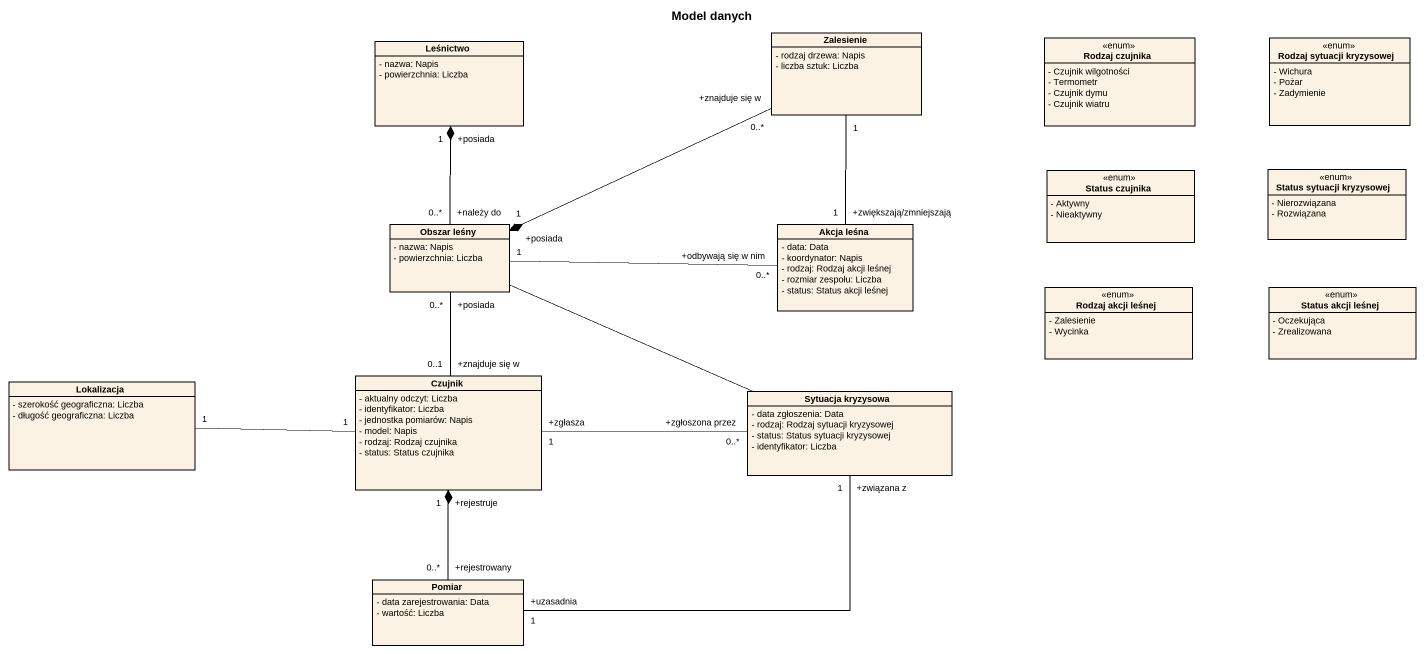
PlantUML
@startuml
title Model danych
hide circle
hide empty members
skinparam classAttributeIconSize 0
class Leśnictwo {
  - nazwa: Napis
  - powierzchnia: Liczba
}
class Zalesienie {
  - rodzaj drzewa: Napis
  - liczba sztuk: Liczba
}
class "Rodzaj czujnika" as Rodzaj_czujnika <<enum>> {
  - Czujnik wilgotności
  - Termometr
  - Czujnik dymu
  - Czujnik wiatru
}
class "Rodzaj sytuacji kryzysowej" as Rodzaj_sytuacji_kryzysowej <<enum>> {
  - Wichura
  - Pożar
  - Zadymienie
}
class "Status czujnika" as Status_czujnika <<enum>> {
  - Aktywny
  - Nieaktywny
}
class "Status sytuacji kryzysowej" as Status_sytuacji_kryzysowej <<enum>> {
  - Nierozwiązana
  - Rozwiązana
}
class "Obszar leśny" as Obszar_leśny {
  - nazwa: Napis
  - powierzchnia: Liczba
}
class "Akcja leśna" as Akcja_leśna {
  - data: Data
  - koordynator: Napis
  - rodzaj: Rodzaj akcji leśnej
  - rozmiar zespołu: Liczba
  - status: Status akcji leśnej
}
class "Rodzaj akcji leśnej" as Rodzaj_akcji_leśnej <<enum>> {
  - Zalesienie
  - Wycinka
}
class "Status akcji leśnej" as Status_akcji_leśnej <<enum>> {
  - Oczekująca
  - Zrealizowana
}
class Lokalizacja {
  - szerokość geograficzna: Liczba
  - długość geograficzna: Liczba
}
class Czujnik {
  - aktualny odczyt: Liczba
  - identyfikator: Liczba
  - jednostka pomiarów: Napis
  - model: Napis
  - rodzaj: Rodzaj czujnika
  - status: Status czujnika
}
class "Sytuacja kryzysowa" as Sytuacja_kryzysowa {
  - data zgłoszenia: Data
  - rodzaj: Rodzaj sytuacji kryzysowej
  - status: Status sytuacji kryzysowej
  - identyfikator: Liczba
}
class Pomiar {
  - data zarejestrowania: Data
  - wartość: Liczba
}
Zalesienie "+znajduje się w\n0..*" -left-* "+posiada\n1" Obszar_leśny
Obszar_leśny "+należy do\n0..*" -up-* "+posiada\n1" Leśnictwo
Obszar_leśny "1" -right- "+odbywają się w nim\n0..*" Akcja_leśna
Obszar_leśny -right- Sytuacja_kryzysowa
Akcja_leśna "+zwiększają/zmniejszają\n1" -up- "1" Zalesienie
Lokalizacja "1" -right- "1" Czujnik
Czujnik "+znajduje się w\n0..1" -up- "+posiada\n0..*" Obszar_leśny
Czujnik "+zgłasza\n1" -right- "+zgłoszona przez\n0..*" Sytuacja_kryzysowa
Sytuacja_kryzysowa "+związana z\n1" -left- "+uzasadnia\n1" Pomiar
Pomiar "+rejestrowany\n0..*" -up-* "+rejestruje\n1" Czujnik
@enduml
